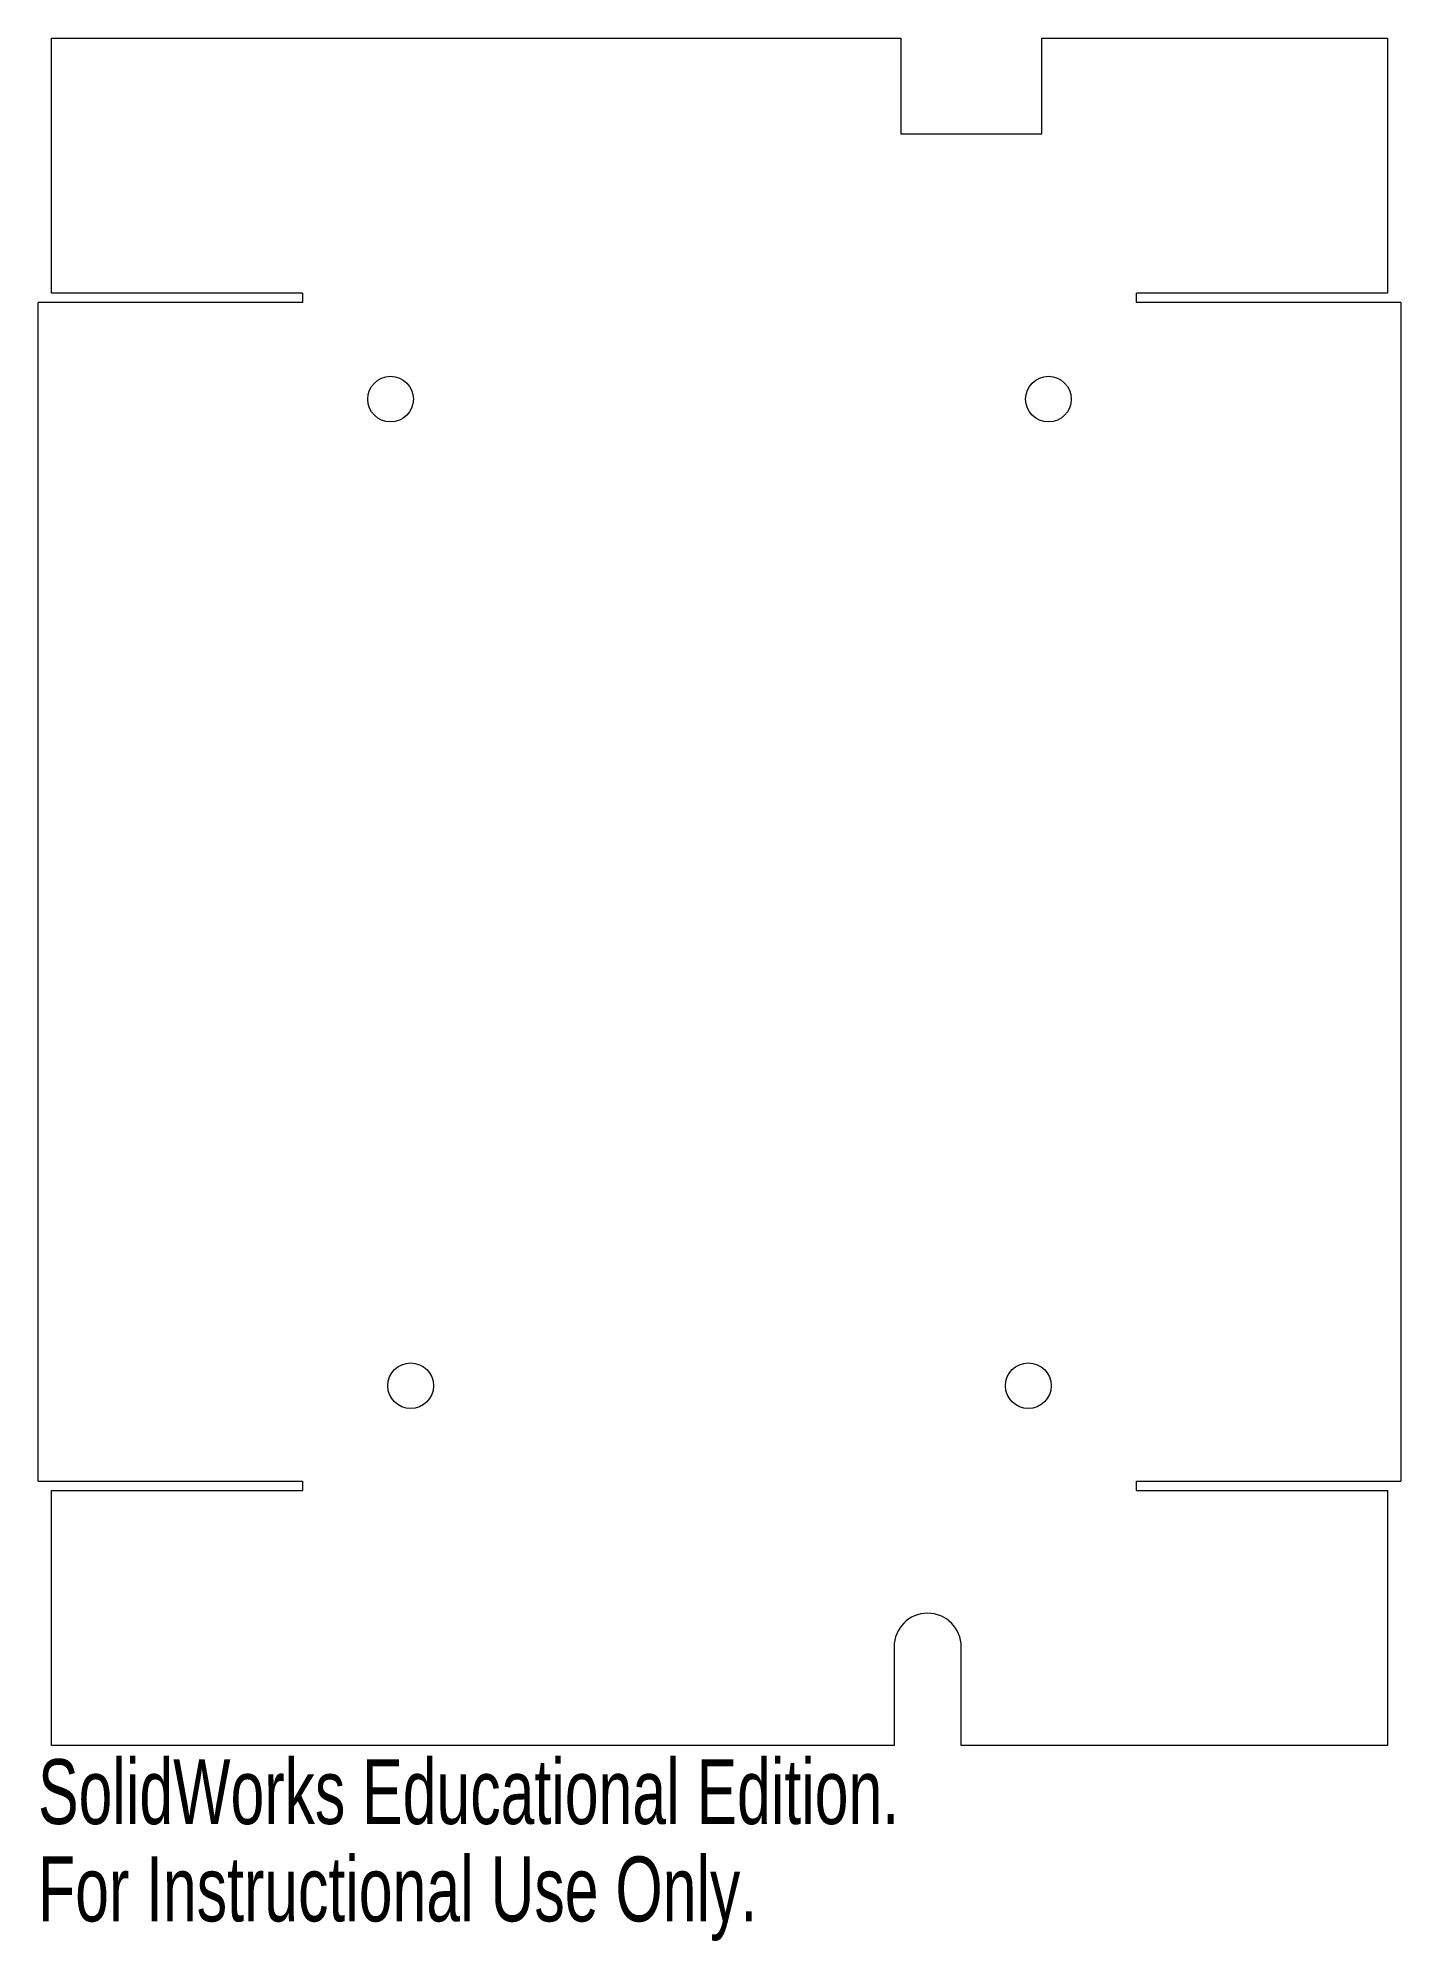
# Model space of a CAD drawing. Header units: millimetres. Extents: x -20 to 82, y -122 to 20.
import ezdxf

# ---------------------------------------------------------------- set-up
doc = ezdxf.new("R2010")
doc.units = ezdxf.units.MM
doc.styles.add('SLDTEXTSTYLE0', font='TXT', dxfattribs={"width": 0.7})

msp = doc.modelspace()

# ---------------------------------------------------------------- linework, layer by layer
at = {"color": 7, "linetype": 'Continuous', "lineweight": 15}
for p, q in [((-18.7, 19.7), (44.55, 19.7)), ((-18.7, 0.7), (-18.7, 19.7)), ((44.55, 19.7), (44.55, 12.56)), ((55.05, 19.7), (80.8, 19.7)), ((55.05, 12.56), (55.05, 19.7)), ((80.8, 19.7), (80.8, 0.7)), ((44.55, 12.56), (55.05, 12.56)), ((0, 0), (-19.7, 0)), ((-19.7, -87.8), (-19.7, 0)), ((0, 0.7), (-18.7, 0.7)), ((0, 0.7), (0, 0)), ((62.1, 0), (62.1, 0.7)), ((80.8, 0.7), (62.1, 0.7)), ((81.8, 0), (62.1, 0)), ((81.8, 0), (81.8, -87.8)), ((-19.7, -87.8), (0, -87.8)), ((0, -87.8), (0, -88.5)), ((62.1, -88.5), (62.1, -87.8)), ((62.1, -87.8), (81.8, -87.8)), ((-18.7, -88.5), (0, -88.5)), ((-18.7, -107.5), (-18.7, -88.5)), ((62.1, -88.5), (80.8, -88.5)), ((80.8, -88.5), (80.8, -107.5)), ((44.05, -100.15), (44.05, -107.5)), ((49.05, -107.5), (49.05, -100.15)), ((44.05, -107.5), (-18.7, -107.5)), ((80.8, -107.5), (49.05, -107.5))]:
    msp.add_line(p, q, dxfattribs=at)
for centre in [(6.55, -7.2), (55.55, -7.2), (8.05, -80.7), (54.05, -80.7)]:
    msp.add_circle(centre, 1.7, dxfattribs=at)
msp.add_arc((46.55, -100.15), 2.5, 0, 180, dxfattribs=at)

# ---------------------------------------------------------------- texts
at = {"color": 7, "linetype": 'Continuous', "char_height": 4.8336, "attachment_point": 1, "style": 'SLDTEXTSTYLE0'}
for s, insert in [('SolidWorks Educational Edition.', (-19.7, -108.52)), ('For Instructional Use Only.', (-19.7, -115.77))]:
    msp.add_mtext(s, dxfattribs=dict(at, insert=insert))

doc.saveas('drawing.dxf')
